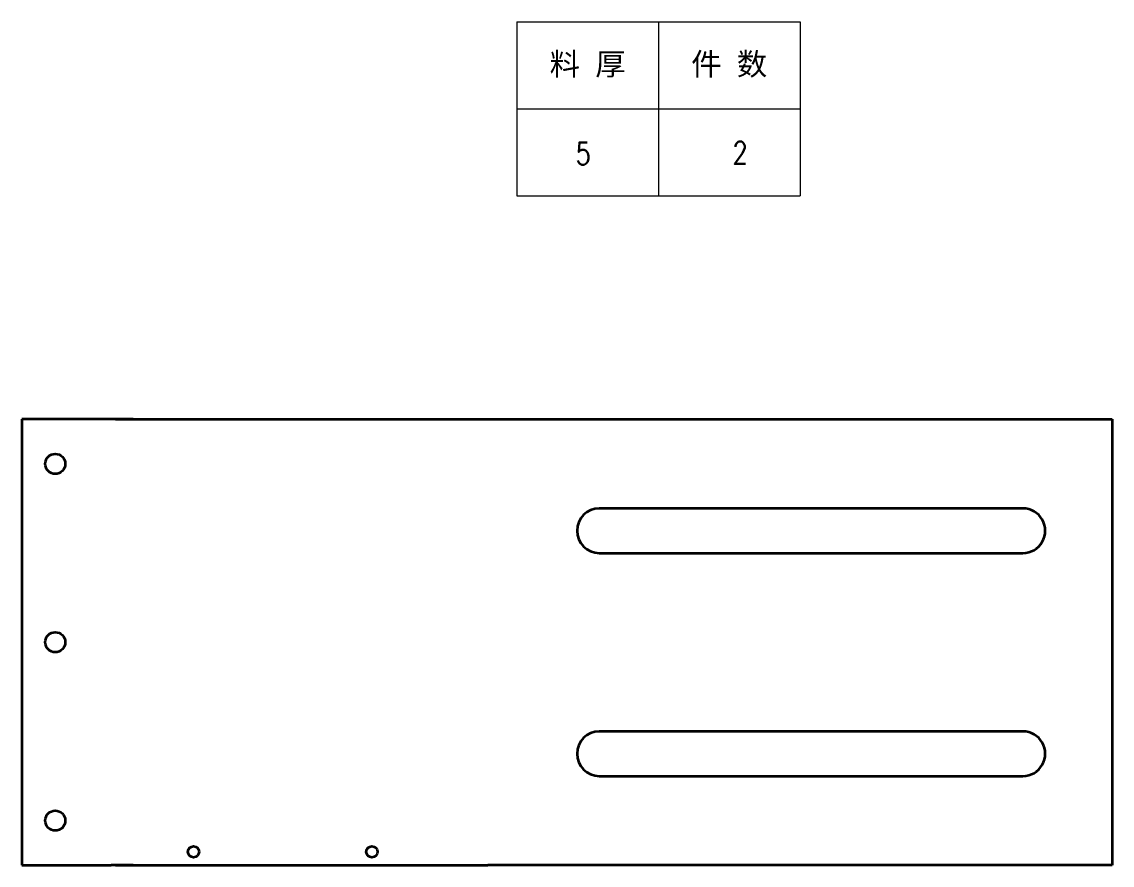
# Model space of a CAD drawing. Header units: millimetres. Extents: x 1333 to 104182, y -62926 to -5704.
# Drawn here: x 48810.1 to 49299.1, y -61495.3 to -61117 of the extents above; entities that cross this region are included whole.
import ezdxf
from ezdxf.enums import TextEntityAlignment as Align

# ---------------------------------------------------------------- set-up
doc = ezdxf.new("R2010")
doc.units = ezdxf.units.MM
doc.header["$LTSCALE"] = 0.5
doc.layers.add('标注线', color=3, linetype='Continuous', lineweight=18)
doc.styles.add('DIM', font='romans.shx', dxfattribs={"width": 0.8, "bigfont": 'bigfont.shx'})
doc.styles.get("Standard").update_dxf_attribs({"font": 'simplex.shx'})

# ---------------------------------------------------------------- blocks, each defined once
blk = doc.blocks.new('*T160')
at = {"color": 0, "linetype": 'ByBlock', "lineweight": -2, "transparency": 16777216}
for p, q in [((0, 0), (127, 0)), ((0, 0), (0, -78)), ((63.5, 0), (63.5, -78)), ((127, 0), (127, -78)), ((0, -39), (127, -39)), ((0, -78), (127, -78))]:
    blk.add_line(p, q, dxfattribs=at)
at = {"color": 0, "transparency": 16777216, "char_height": 10, "width": 60.5, "attachment_point": 5}
for s, insert in [('{\\fSimSun|b0|i0|c134|p2;料 厚}', (31.75, -19.5)), ('{\\fSimSun|b0|i0|c134|p2;件 数}', (95.25, -19.5))]:
    blk.add_mtext(s, dxfattribs=dict(at, insert=insert))
blk = doc.blocks.new('拆图参数')
blk.add_blockref('*T160', (-63.5, 78))
at = {"style": 'DIM', "width": 0.8}
blk.add_attdef('6', text='', height=10, dxfattribs=at).set_placement((-37.13, 18.91), align=Align.MIDDLE_LEFT)
blk.add_attdef('1', text='', height=10, dxfattribs=at).set_placement((36.65, 19.27), align=Align.MIDDLE_CENTER)

msp = doc.modelspace()

# ---------------------------------------------------------------- linework, layer by layer
at = {"lineweight": 35}
for p, q in [((48810.074, -61295.264), (48810.074, -61495.264)), ((48850.074, -61295.264), (48810.074, -61295.264)), ((48860.074, -61295.264), (48850.074, -61295.264)), ((48852.074, -61295.264), (48862.074, -61295.264)), ((48862.074, -61295.264), (49007.074, -61295.264)), ((49019.074, -61295.264), (49299.074, -61295.264)), ((49299.074, -61295.264), (49299.074, -61495.264)), ((49259.074, -61335.264), (49069.074, -61335.264)), ((49069.074, -61355.264), (49259.074, -61355.264)), ((49259.074, -61435.264), (49069.074, -61435.264)), ((49069.074, -61455.264), (49259.074, -61455.264)), ((48810.074, -61495.264), (48850.074, -61495.264)), ((48860.074, -61495.264), (48850.074, -61495.264)), ((48852.074, -61495.264), (48862.074, -61495.264)), ((48862.074, -61495.264), (49007.074, -61495.264)), ((49299.074, -61495.264), (49019.074, -61495.264))]:
    msp.add_line(p, q, dxfattribs=at)
at = {"lineweight": 35, "ltscale": 0.25}
for p, q in [((49007.074, -61295.264), (49017.074, -61295.264)), ((49009.074, -61295.264), (49019.074, -61295.264)), ((49007.074, -61495.264), (49017.074, -61495.264)), ((49009.074, -61495.264), (49019.074, -61495.264))]:
    msp.add_line(p, q, dxfattribs=at)
at = {"lineweight": 35}
for centre, radius in [((48825.074, -61315.264), 4.5), ((48825.074, -61395.264), 4.5), ((48825.074, -61475.264), 4.5), ((48887.074, -61489.264), 2.5), ((48967.074, -61489.264), 2.5)]:
    msp.add_circle(centre, radius, dxfattribs=at)
for centre, start, end in [((49069.074, -61345.264), 90, 269.99999), ((49259.074, -61345.264), 269.99999, 90), ((49069.074, -61445.264), 90, 269.99999), ((49259.074, -61445.264), 269.99999, 90)]:
    msp.add_arc(centre, 10, start, end, dxfattribs=at)

# ---------------------------------------------------------------- block references
at = {"layer": '标注线'}
msp.add_blockref('拆图参数', (49095.573, -61195.013), dxfattribs=at).add_auto_attribs({'1': '2', '6': '5'})

doc.saveas('drawing.dxf')
